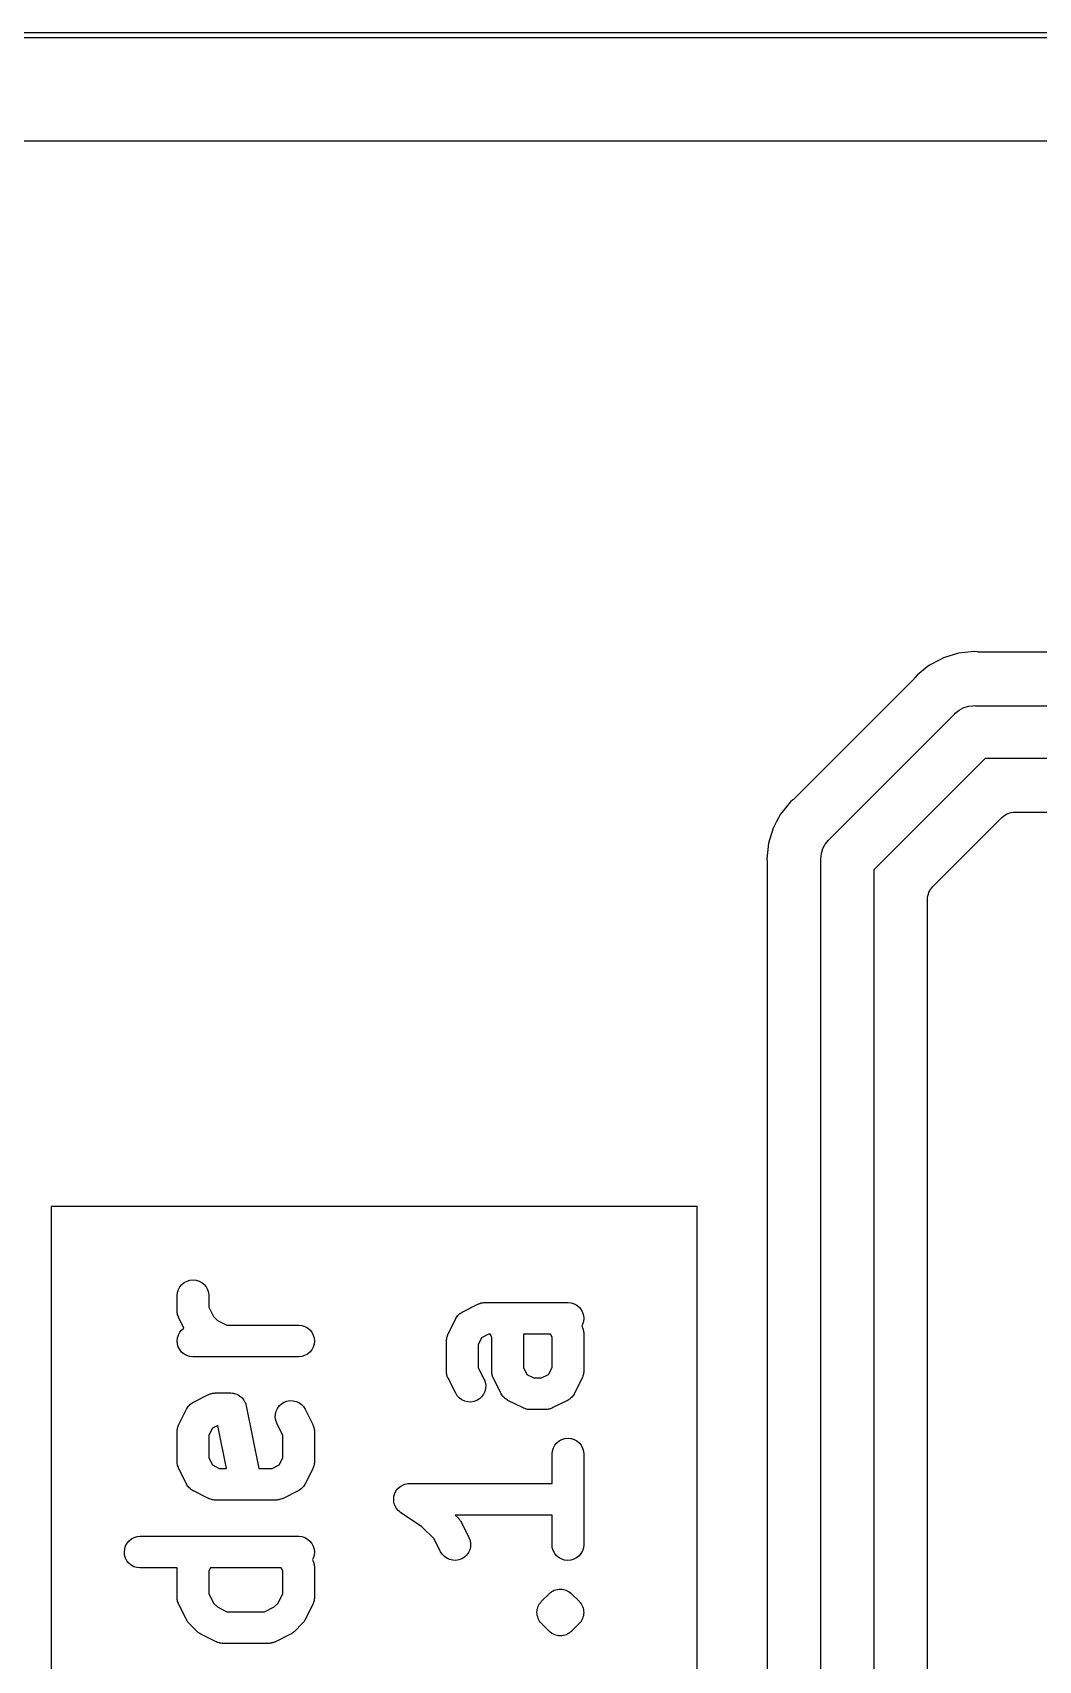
# Model space of a CAD drawing. Extents: x 93 to 144, y -123 to -68.
# Drawn here: x 101.18 to 110.71, y -83.39 to -67.97 of the extents above; entities that cross this region are included whole.
import ezdxf

# ---------------------------------------------------------------- set-up
doc = ezdxf.new("R2010")
doc.units = 0
doc.layers.add('BLACK', color=7, linetype='CONTINUOUS')

msp = doc.modelspace()

# ---------------------------------------------------------------- linework, layer by layer
at = {"layer": 'BLACK', "linetype": 'CONTINUOUS'}
for p, q in [((94.9988, -67.975), (142.001, -67.975)), ((141.999, -68.025), (95.0001, -68.025)), ((94.175, -69), (142.825, -69)), ((110.071, -73.8412), (109.951, -73.853)), ((110.1, -73.8383), (110.071, -73.8412)), ((110.071, -73.8412), (110.071, -73.8412)), ((110.129, -73.8412), (110.1, -73.8383)), ((110.136, -73.8412), (110.129, -73.8412)), ((110.143, -73.842), (110.136, -73.8412)), ((110.146, -73.842), (110.143, -73.842)), ((118.027, -73.842), (110.146, -73.842)), ((109.657, -73.9831), (109.561, -74.0614)), ((109.677, -73.9667), (109.657, -73.9831)), ((109.657, -73.9831), (109.657, -73.9831)), ((109.774, -73.9148), (109.677, -73.9667)), ((109.809, -73.8963), (109.774, -73.9148)), ((109.774, -73.9148), (109.774, -73.9148)), ((109.951, -73.853), (109.809, -73.8963)), ((109.532, -74.0964), (108.396, -75.2316)), ((109.536, -74.0907), (109.532, -74.0964)), ((109.542, -74.0856), (109.536, -74.0907)), ((109.543, -74.0837), (109.542, -74.0856)), ((109.561, -74.0614), (109.543, -74.0837)), ((108.732, -75.6145), (109.915, -74.4319)), ((109.915, -74.4319), (109.922, -74.4224)), ((109.922, -74.4224), (109.96, -74.3911)), ((109.96, -74.3911), (110.004, -74.3679)), ((110.004, -74.3679), (110.051, -74.3536)), ((110.051, -74.3536), (110.088, -74.35)), ((110.088, -74.35), (110.1, -74.3488)), ((110.088, -74.35), (110.088, -74.35)), ((110.1, -74.3488), (110.112, -74.35)), ((110.112, -74.35), (118.7, -74.35)), ((110.204, -74.85), (109.15, -75.9036)), ((118.7, -74.85), (110.204, -74.85)), ((108.395, -75.2333), (108.389, -75.2379)), ((108.396, -75.2316), (108.395, -75.2333)), ((108.267, -75.3768), (108.23, -75.4454)), ((108.321, -75.311), (108.267, -75.3768)), ((108.361, -75.2614), (108.321, -75.311)), ((108.321, -75.311), (108.321, -75.311)), ((108.384, -75.2431), (108.361, -75.2614)), ((108.389, -75.2379), (108.384, -75.2431)), ((110.377, -75.3975), (110.39, -75.3872)), ((110.39, -75.3868), (110.391, -75.3862)), ((110.39, -75.3872), (110.39, -75.3868)), ((110.391, -75.3862), (110.406, -75.3788)), ((110.406, -75.3788), (110.42, -75.3712)), ((110.42, -75.3712), (110.421, -75.3709)), ((110.421, -75.3705), (110.437, -75.366)), ((110.421, -75.3709), (110.421, -75.3705)), ((110.437, -75.366), (110.452, -75.3613)), ((110.452, -75.3613), (110.453, -75.3612)), ((110.453, -75.3612), (110.454, -75.361)), ((110.454, -75.361), (110.47, -75.3596)), ((110.47, -75.3596), (110.486, -75.358)), ((110.486, -75.358), (118.027, -75.358)), ((108.196, -75.5085), (108.153, -75.6508)), ((108.23, -75.4454), (108.196, -75.5085)), ((108.23, -75.4454), (108.23, -75.4454)), ((109.709, -76.0627), (110.363, -75.4093)), ((110.363, -75.4088), (110.364, -75.4075)), ((110.363, -75.4089), (110.363, -75.4088)), ((110.363, -75.4088), (110.363, -75.4088)), ((110.363, -75.4093), (110.363, -75.4089)), ((110.364, -75.4075), (110.377, -75.3975)), ((108.153, -75.6514), (108.138, -75.8)), ((108.153, -75.6508), (108.153, -75.6508)), ((108.153, -75.6508), (108.153, -75.6514)), ((108.668, -75.7039), (108.691, -75.6604)), ((108.691, -75.6604), (108.692, -75.6595)), ((108.692, -75.6595), (108.722, -75.6224)), ((108.722, -75.6224), (108.732, -75.6145)), ((108.138, -75.8), (108.141, -75.8287)), ((108.141, -75.8287), (108.141, -75.8311)), ((108.141, -75.8311), (108.141, -75.8385)), ((108.141, -75.8385), (108.142, -75.8458)), ((108.142, -75.8458), (108.142, -103.554)), ((108.649, -75.8), (108.654, -75.751)), ((108.65, -75.8123), (108.649, -75.8)), ((108.65, -103.588), (108.65, -75.8123)), ((108.654, -75.751), (108.668, -75.7039)), ((109.15, -75.9036), (109.15, -103.496)), ((109.66, -76.168), (109.661, -76.1519)), ((109.661, -76.1519), (109.662, -76.151)), ((109.662, -76.1501), (109.667, -76.1347)), ((109.662, -76.151), (109.662, -76.1501)), ((109.667, -76.1347), (109.671, -76.1192)), ((109.671, -76.1192), (109.672, -76.1184)), ((109.672, -76.1175), (109.68, -76.1033)), ((109.672, -76.1184), (109.672, -76.1175)), ((109.68, -76.1033), (109.688, -76.0891)), ((109.688, -76.0884), (109.689, -76.0876)), ((109.688, -76.0891), (109.688, -76.0884)), ((109.689, -76.0876), (109.699, -76.0752)), ((109.699, -76.0752), (109.709, -76.0627)), ((109.658, -76.184), (109.66, -76.168)), ((109.658, -76.1858), (109.658, -76.184)), ((109.658, -76.1859), (109.658, -76.1858)), ((109.658, -76.1858), (109.658, -76.1858)), ((109.658, -76.1865), (109.658, -76.1859)), ((109.658, -103.214), (109.658, -76.1865)), ((101.362, -79.092), (101.362, -93.2651)), ((107.478, -79.092), (101.362, -79.092)), ((107.478, -93.2651), (107.478, -79.092)), ((102.566, -79.8788), (102.58, -79.8531)), ((102.58, -79.8531), (102.599, -79.8307)), ((102.599, -79.8307), (102.621, -79.8123)), ((102.621, -79.8123), (102.647, -79.7988)), ((102.647, -79.7988), (102.675, -79.7905)), ((102.675, -79.7905), (102.705, -79.7879)), ((102.705, -79.7879), (102.734, -79.7909)), ((102.734, -79.7909), (102.762, -79.7996)), ((102.762, -79.7996), (102.787, -79.8135)), ((102.787, -79.8135), (102.81, -79.8322)), ((102.81, -79.8322), (102.829, -79.8548)), ((102.829, -79.8548), (102.842, -79.8807)), ((102.554, -79.9358), (102.557, -79.9067)), ((102.554, -79.9379), (102.554, -79.9358)), ((102.554, -80.0807), (102.554, -79.9379)), ((102.557, -79.9067), (102.566, -79.8788)), ((102.842, -79.8807), (102.851, -79.9087)), ((102.851, -79.9087), (102.854, -79.9379)), ((102.854, -79.9379), (102.854, -80.0453)), ((105.403, -80.0171), (105.407, -80.0155)), ((105.407, -80.0155), (105.411, -80.0135)), ((105.411, -80.0135), (105.421, -80.0105)), ((105.421, -80.0105), (105.43, -80.007)), ((105.43, -80.007), (105.434, -80.0063)), ((105.434, -80.0063), (105.439, -80.005)), ((105.439, -80.005), (105.449, -80.004)), ((105.449, -80.004), (105.459, -80.0024)), ((105.459, -80.0024), (105.463, -80.0026)), ((105.463, -80.0026), (105.468, -80.0021)), ((105.468, -80.0021), (106.254, -80.0021)), ((106.254, -80.0021), (106.256, -80.0022)), ((106.256, -80.0022), (106.285, -80.0054)), ((106.285, -80.0054), (106.313, -80.0143)), ((106.313, -80.0143), (106.338, -80.0284)), ((102.554, -80.0851), (102.554, -80.0807)), ((102.554, -80.0895), (102.554, -80.0851)), ((102.555, -80.0996), (102.554, -80.0895)), ((102.556, -80.1098), (102.555, -80.0996)), ((102.558, -80.1141), (102.556, -80.1098)), ((102.558, -80.1184), (102.558, -80.1141)), ((102.562, -80.1281), (102.558, -80.1184)), ((102.565, -80.1379), (102.562, -80.1281)), ((102.567, -80.1418), (102.565, -80.1379)), ((102.568, -80.1459), (102.567, -80.1418)), ((102.569, -80.1478), (102.568, -80.1459)), ((102.618, -80.244), (102.569, -80.1478)), ((102.854, -80.0453), (102.898, -80.1347)), ((102.898, -80.1347), (102.935, -80.1717)), ((105.119, -80.2993), (105.191, -80.1565)), ((105.191, -80.1565), (105.192, -80.1546)), ((105.192, -80.1546), (105.194, -80.1519)), ((105.194, -80.1519), (105.195, -80.1489)), ((105.195, -80.1489), (105.202, -80.1396)), ((105.202, -80.1396), (105.208, -80.1301)), ((105.208, -80.1301), (105.21, -80.1277)), ((105.21, -80.1277), (105.212, -80.1251)), ((105.212, -80.1251), (105.22, -80.1173)), ((105.22, -80.1173), (105.228, -80.1091)), ((105.228, -80.1091), (105.231, -80.1072)), ((105.231, -80.1072), (105.233, -80.105)), ((105.233, -80.105), (105.243, -80.0989)), ((105.243, -80.0989), (105.252, -80.0924)), ((105.252, -80.0924), (105.255, -80.0911)), ((105.255, -80.0911), (105.258, -80.0894)), ((105.258, -80.0894), (105.401, -80.018)), ((105.401, -80.018), (105.403, -80.0171)), ((106.338, -80.0284), (106.361, -80.0472)), ((106.361, -80.0472), (106.379, -80.07)), ((106.379, -80.07), (106.393, -80.096)), ((106.393, -80.096), (106.401, -80.124)), ((106.401, -80.124), (106.404, -80.1532)), ((106.404, -80.1532), (106.401, -80.1823)), ((102.557, -80.3363), (102.565, -80.3083)), ((102.565, -80.3083), (102.579, -80.2825)), ((102.579, -80.2825), (102.598, -80.26)), ((102.598, -80.26), (102.618, -80.244)), ((102.935, -80.1717), (103.025, -80.2164)), ((103.025, -80.2164), (103.704, -80.2164)), ((103.704, -80.2164), (103.706, -80.2164)), ((103.706, -80.2164), (103.735, -80.2197)), ((103.735, -80.2197), (103.763, -80.2286)), ((103.763, -80.2286), (103.788, -80.2427)), ((103.788, -80.2427), (103.811, -80.2615)), ((103.811, -80.2615), (103.829, -80.2843)), ((103.829, -80.2843), (103.843, -80.3102)), ((103.843, -80.3102), (103.851, -80.3383)), ((105.109, -80.3267), (105.113, -80.3171)), ((105.113, -80.3171), (105.116, -80.3073)), ((105.116, -80.3073), (105.118, -80.3035)), ((105.118, -80.3035), (105.119, -80.2993)), ((105.503, -80.3021), (105.437, -80.3354)), ((105.518, -80.3021), (105.503, -80.3021)), ((105.532, -80.3304), (105.518, -80.3021)), ((105.832, -80.3021), (105.832, -80.6167)), ((106.089, -80.3021), (105.832, -80.3021)), ((106.104, -80.3304), (106.089, -80.3021)), ((106.392, -80.2103), (106.385, -80.2227)), ((106.385, -80.2227), (106.388, -80.2279)), ((106.388, -80.2279), (106.389, -80.2298)), ((106.389, -80.2298), (106.39, -80.2339)), ((106.39, -80.2339), (106.392, -80.2378)), ((106.401, -80.1823), (106.392, -80.2103)), ((106.392, -80.2378), (106.395, -80.2477)), ((106.395, -80.2477), (106.399, -80.2573)), ((106.399, -80.2573), (106.399, -80.2616)), ((106.399, -80.2616), (106.401, -80.2659)), ((106.401, -80.2659), (106.402, -80.2761)), ((106.402, -80.2761), (106.403, -80.2862)), ((106.403, -80.2862), (106.403, -80.2906)), ((106.403, -80.2906), (106.404, -80.295)), ((106.404, -80.295), (106.404, -80.6521)), ((102.554, -80.3654), (102.557, -80.3363)), ((102.556, -80.3945), (102.554, -80.3654)), ((102.564, -80.4226), (102.556, -80.3945)), ((102.578, -80.4486), (102.564, -80.4226)), ((102.596, -80.4714), (102.578, -80.4486)), ((102.619, -80.4902), (102.596, -80.4714)), ((103.809, -80.4729), (103.787, -80.4914)), ((103.828, -80.4503), (103.809, -80.4729)), ((103.842, -80.4246), (103.828, -80.4503)), ((103.851, -80.3966), (103.842, -80.4246)), ((103.851, -80.3383), (103.854, -80.3675)), ((103.854, -80.3675), (103.851, -80.3966)), ((105.104, -80.3555), (105.106, -80.3454)), ((105.104, -80.36), (105.104, -80.3555)), ((105.104, -80.3643), (105.104, -80.36)), ((105.104, -80.3664), (105.104, -80.3643)), ((105.104, -80.6521), (105.104, -80.3664)), ((105.106, -80.3454), (105.107, -80.3352)), ((105.107, -80.3352), (105.108, -80.331)), ((105.108, -80.331), (105.109, -80.3267)), ((105.437, -80.3354), (105.404, -80.4018)), ((105.404, -80.4018), (105.404, -80.6167)), ((105.532, -80.6521), (105.532, -80.3304)), ((106.104, -80.6167), (106.104, -80.3304)), ((102.644, -80.5043), (102.619, -80.4902)), ((102.672, -80.5131), (102.644, -80.5043)), ((102.701, -80.5164), (102.672, -80.5131)), ((102.704, -80.5164), (102.701, -80.5164)), ((103.704, -80.5164), (102.704, -80.5164)), ((103.733, -80.5136), (103.704, -80.5164)), ((103.761, -80.5051), (103.733, -80.5136)), ((103.787, -80.4914), (103.761, -80.5051)), ((105.404, -80.6167), (105.459, -80.7279)), ((105.832, -80.6167), (105.865, -80.6832)), ((106.07, -80.6832), (106.104, -80.6167)), ((105.104, -80.6565), (105.104, -80.6521)), ((105.104, -80.6609), (105.104, -80.6565)), ((105.105, -80.6711), (105.104, -80.6609)), ((105.106, -80.6813), (105.105, -80.6711)), ((105.108, -80.6855), (105.106, -80.6813)), ((105.108, -80.6899), (105.108, -80.6855)), ((105.112, -80.6995), (105.108, -80.6899)), ((105.115, -80.7093), (105.112, -80.6995)), ((105.117, -80.7132), (105.115, -80.7093)), ((105.118, -80.7173), (105.117, -80.7132)), ((105.119, -80.7192), (105.118, -80.7173)), ((105.191, -80.8621), (105.119, -80.7192)), ((105.459, -80.7279), (105.46, -80.7298)), ((105.46, -80.7298), (105.47, -80.7573)), ((105.47, -80.7573), (105.475, -80.7862)), ((105.475, -80.7862), (105.474, -80.8154)), ((105.533, -80.6565), (105.532, -80.6521)), ((105.532, -80.6609), (105.533, -80.6565)), ((105.534, -80.6711), (105.532, -80.6609)), ((105.535, -80.6813), (105.534, -80.6711)), ((105.536, -80.6855), (105.535, -80.6813)), ((105.537, -80.6899), (105.536, -80.6855)), ((105.54, -80.6995), (105.537, -80.6899)), ((105.543, -80.7093), (105.54, -80.6995)), ((105.546, -80.7132), (105.543, -80.7093)), ((105.547, -80.7173), (105.546, -80.7132)), ((105.548, -80.7192), (105.547, -80.7173)), ((105.619, -80.8621), (105.548, -80.7192)), ((105.865, -80.6832), (105.932, -80.7164)), ((105.932, -80.7164), (106.004, -80.7164)), ((106.004, -80.7164), (106.07, -80.6832)), ((106.388, -80.7192), (106.316, -80.8621)), ((106.389, -80.7151), (106.388, -80.7192)), ((106.391, -80.7112), (106.389, -80.7151)), ((106.395, -80.7015), (106.391, -80.7112)), ((106.398, -80.6919), (106.395, -80.7015)), ((106.399, -80.6875), (106.398, -80.6919)), ((106.4, -80.6833), (106.399, -80.6875)), ((106.401, -80.6731), (106.4, -80.6833)), ((106.403, -80.663), (106.401, -80.6731)), ((106.404, -80.6542), (106.403, -80.6586)), ((106.403, -80.6586), (106.403, -80.663)), ((106.404, -80.6521), (106.404, -80.6542)), ((102.708, -80.9466), (102.851, -80.8751)), ((102.851, -80.8751), (102.853, -80.8742)), ((102.853, -80.8742), (102.857, -80.8727)), ((102.857, -80.8727), (102.861, -80.8706)), ((102.861, -80.8706), (102.871, -80.8676)), ((102.871, -80.8676), (102.88, -80.8641)), ((102.88, -80.8641), (102.884, -80.8634)), ((102.884, -80.8634), (102.889, -80.8621)), ((102.889, -80.8621), (102.899, -80.8611)), ((102.899, -80.8611), (102.909, -80.8595)), ((102.909, -80.8595), (102.913, -80.8597)), ((102.913, -80.8597), (102.918, -80.8593)), ((102.918, -80.8593), (103.061, -80.8593)), ((103.061, -80.8593), (103.061, -80.8593)), ((103.061, -80.8593), (103.062, -80.8593)), ((103.061, -80.8593), (103.061, -80.8593)), ((103.062, -80.8593), (103.063, -80.8593)), ((103.063, -80.8593), (103.077, -80.8609)), ((103.077, -80.8609), (103.091, -80.8623)), ((103.091, -80.8623), (103.091, -80.8625)), ((103.091, -80.8625), (103.092, -80.8626)), ((103.092, -80.8626), (103.105, -80.8668)), ((103.105, -80.8668), (103.119, -80.8709)), ((103.119, -80.8709), (103.119, -80.8712)), ((103.119, -80.8712), (103.12, -80.8714)), ((103.12, -80.8714), (103.132, -80.8781)), ((103.132, -80.8781), (103.144, -80.8848)), ((103.144, -80.8848), (103.145, -80.8852)), ((103.145, -80.8852), (103.145, -80.8855)), ((103.145, -80.8855), (103.156, -80.8945)), ((103.156, -80.8945), (103.167, -80.9034)), ((103.167, -80.9034), (103.167, -80.9039)), ((103.167, -80.9039), (103.168, -80.9043)), ((103.168, -80.9043), (103.177, -80.9152)), ((103.177, -80.9152), (103.185, -80.926)), ((103.185, -80.926), (103.186, -80.9266)), ((103.186, -80.9266), (103.186, -80.9272)), ((103.186, -80.9272), (103.193, -80.9395)), ((103.193, -80.9395), (103.199, -80.9519)), ((103.566, -80.9461), (103.593, -80.9358)), ((103.593, -80.9358), (103.622, -80.931)), ((103.622, -80.931), (103.652, -80.932)), ((103.652, -80.932), (103.68, -80.9386)), ((103.68, -80.9386), (103.707, -80.9506)), ((105.206, -80.8869), (105.191, -80.8621)), ((105.227, -80.9081), (105.206, -80.8869)), ((105.25, -80.9251), (105.227, -80.9081)), ((105.277, -80.9371), (105.25, -80.9251)), ((105.306, -80.9437), (105.277, -80.9371)), ((105.364, -80.9399), (105.335, -80.9447)), ((105.391, -80.9296), (105.364, -80.9399)), ((105.416, -80.9142), (105.391, -80.9296)), ((105.437, -80.8943), (105.416, -80.9142)), ((105.455, -80.8705), (105.437, -80.8943)), ((105.467, -80.8439), (105.455, -80.8705)), ((105.474, -80.8154), (105.467, -80.8439)), ((105.621, -80.8648), (105.619, -80.8621)), ((105.622, -80.8678), (105.621, -80.8648)), ((105.629, -80.8772), (105.622, -80.8678)), ((105.635, -80.8869), (105.629, -80.8772)), ((105.637, -80.8892), (105.635, -80.8869)), ((105.639, -80.8919), (105.637, -80.8892)), ((105.647, -80.8998), (105.639, -80.8919)), ((105.655, -80.9081), (105.647, -80.8998)), ((105.658, -80.91), (105.655, -80.9081)), ((105.66, -80.9123), (105.658, -80.91)), ((105.67, -80.9185), (105.66, -80.9123)), ((105.679, -80.9251), (105.67, -80.9185)), ((105.682, -80.9265), (105.679, -80.9251)), ((105.685, -80.9282), (105.682, -80.9265)), ((105.686, -80.9292), (105.685, -80.9282)), ((105.829, -81.0006), (105.686, -80.9292)), ((106.249, -80.9292), (106.106, -81.0006)), ((106.252, -80.9274), (106.249, -80.9292)), ((106.255, -80.9261), (106.252, -80.9274)), ((106.264, -80.9197), (106.255, -80.9261)), ((106.274, -80.9136), (106.264, -80.9197)), ((106.276, -80.9114), (106.274, -80.9136)), ((106.279, -80.9095), (106.276, -80.9114)), ((106.287, -80.9013), (106.279, -80.9095)), ((106.295, -80.8935), (106.287, -80.9013)), ((106.297, -80.8908), (106.295, -80.8935)), ((106.299, -80.8885), (106.297, -80.8908)), ((106.306, -80.8789), (106.299, -80.8885)), ((106.312, -80.8696), (106.306, -80.8789)), ((106.314, -80.8667), (106.312, -80.8696)), ((106.315, -80.8639), (106.314, -80.8667)), ((106.316, -80.8621), (106.315, -80.8639)), ((102.569, -81.1565), (102.641, -81.0136)), ((102.641, -81.0136), (102.642, -81.0118)), ((102.642, -81.0118), (102.644, -81.0091)), ((102.644, -81.0091), (102.645, -81.0061)), ((102.645, -81.0061), (102.652, -80.9968)), ((102.652, -80.9968), (102.658, -80.9872)), ((102.658, -80.9872), (102.66, -80.9849)), ((102.66, -80.9849), (102.662, -80.9822)), ((102.662, -80.9822), (102.67, -80.9744)), ((102.67, -80.9744), (102.678, -80.9662)), ((102.678, -80.9662), (102.681, -80.9644)), ((102.681, -80.9644), (102.683, -80.9621)), ((102.683, -80.9621), (102.693, -80.9561)), ((102.693, -80.9561), (102.702, -80.9496)), ((102.702, -80.9496), (102.705, -80.9483)), ((102.705, -80.9483), (102.708, -80.9466)), ((103.199, -80.9519), (103.199, -80.9525)), ((103.199, -80.9525), (103.2, -80.9531)), ((103.2, -80.9531), (103.204, -80.9665)), ((103.204, -80.9665), (103.208, -80.9799)), ((103.208, -80.9799), (103.327, -81.5736)), ((103.482, -81.0895), (103.484, -81.0603)), ((103.487, -81.1184), (103.482, -81.0895)), ((103.484, -81.0603), (103.49, -81.0318)), ((103.49, -81.0318), (103.503, -81.0052)), ((103.503, -81.0052), (103.52, -80.9814)), ((103.52, -80.9814), (103.541, -80.9615)), ((103.541, -80.9615), (103.566, -80.9461)), ((103.707, -80.9506), (103.731, -80.9676)), ((103.731, -80.9676), (103.751, -80.9888)), ((103.751, -80.9888), (103.766, -81.0136)), ((103.766, -81.0136), (103.838, -81.1565)), ((105.335, -80.9447), (105.306, -80.9437)), ((105.833, -81.0022), (105.829, -81.0006)), ((105.837, -81.0043), (105.833, -81.0022)), ((105.847, -81.0074), (105.837, -81.0043)), ((105.857, -81.0111), (105.847, -81.0074)), ((105.861, -81.0118), (105.857, -81.0111)), ((105.865, -81.0131), (105.861, -81.0118)), ((105.875, -81.0143), (105.865, -81.0131)), ((105.886, -81.016), (105.875, -81.0143)), ((105.89, -81.0159), (105.886, -81.016)), ((105.894, -81.0164), (105.89, -81.0159)), ((105.896, -81.0164), (105.894, -81.0164)), ((106.039, -81.0164), (105.896, -81.0164)), ((106.044, -81.016), (106.039, -81.0164)), ((106.048, -81.0162), (106.044, -81.016)), ((106.058, -81.0146), (106.048, -81.0162)), ((106.068, -81.0136), (106.058, -81.0146)), ((106.073, -81.0123), (106.068, -81.0136)), ((106.077, -81.0116), (106.073, -81.0123)), ((106.087, -81.0081), (106.077, -81.0116)), ((106.096, -81.0051), (106.087, -81.0081)), ((106.1, -81.003), (106.096, -81.0051)), ((106.104, -81.0015), (106.1, -81.003)), ((106.106, -81.0006), (106.104, -81.0015)), ((102.554, -81.2127), (102.556, -81.2026)), ((102.554, -81.2171), (102.554, -81.2127)), ((102.554, -81.2215), (102.554, -81.2171)), ((102.554, -81.2236), (102.554, -81.2215)), ((102.554, -81.5093), (102.554, -81.2236)), ((102.556, -81.2026), (102.557, -81.1924)), ((102.557, -81.1924), (102.558, -81.1882)), ((102.558, -81.1882), (102.559, -81.1838)), ((102.559, -81.1838), (102.563, -81.1743)), ((102.563, -81.1743), (102.566, -81.1645)), ((102.566, -81.1645), (102.568, -81.1606)), ((102.568, -81.1606), (102.569, -81.1565)), ((102.887, -81.1925), (102.854, -81.259)), ((102.939, -81.1663), (102.887, -81.1925)), ((103.021, -81.5736), (102.939, -81.1663)), ((103.497, -81.1459), (103.487, -81.1184)), ((103.498, -81.1478), (103.497, -81.1459)), ((103.554, -81.259), (103.498, -81.1478)), ((103.838, -81.1565), (103.839, -81.1584)), ((103.839, -81.1584), (103.84, -81.1625)), ((103.84, -81.1625), (103.842, -81.1664)), ((103.842, -81.1664), (103.845, -81.1762)), ((103.845, -81.1762), (103.849, -81.1858)), ((103.849, -81.1858), (103.849, -81.1902)), ((103.849, -81.1902), (103.851, -81.1944)), ((103.851, -81.1944), (103.852, -81.2046)), ((103.852, -81.2046), (103.853, -81.2148)), ((103.853, -81.2148), (103.853, -81.2192)), ((103.853, -81.2192), (103.854, -81.2236)), ((103.854, -81.2236), (103.854, -81.5093)), ((102.854, -81.259), (102.854, -81.4739)), ((103.554, -81.4739), (103.554, -81.259)), ((106.107, -81.4067), (106.116, -81.3788)), ((106.116, -81.3788), (106.13, -81.3531)), ((106.13, -81.3531), (106.149, -81.3307)), ((106.149, -81.3307), (106.171, -81.3123)), ((106.171, -81.3123), (106.197, -81.2988)), ((106.197, -81.2988), (106.225, -81.2905)), ((106.225, -81.2905), (106.255, -81.2879)), ((106.255, -81.2879), (106.284, -81.2909)), ((106.284, -81.2909), (106.312, -81.2996)), ((106.312, -81.2996), (106.337, -81.3135)), ((106.337, -81.3135), (106.36, -81.3322)), ((106.36, -81.3322), (106.379, -81.3548)), ((106.379, -81.3548), (106.392, -81.3807)), ((106.392, -81.3807), (106.401, -81.4087)), ((102.554, -81.5137), (102.554, -81.5093)), ((102.554, -81.5181), (102.554, -81.5137)), ((102.555, -81.5282), (102.554, -81.5181)), ((102.556, -81.5384), (102.555, -81.5282)), ((102.558, -81.5426), (102.556, -81.5384)), ((102.558, -81.547), (102.558, -81.5426)), ((102.562, -81.5566), (102.558, -81.547)), ((102.565, -81.5664), (102.562, -81.5566)), ((102.854, -81.4739), (102.887, -81.5403)), ((102.887, -81.5403), (102.953, -81.5736)), ((103.454, -81.5736), (103.52, -81.5403)), ((103.52, -81.5403), (103.554, -81.4739)), ((103.848, -81.549), (103.845, -81.5586)), ((103.849, -81.5447), (103.848, -81.549)), ((103.85, -81.5405), (103.849, -81.5447)), ((103.851, -81.5303), (103.85, -81.5405)), ((103.853, -81.5202), (103.851, -81.5303)), ((103.854, -81.5114), (103.853, -81.5158)), ((103.853, -81.5158), (103.853, -81.5202)), ((103.854, -81.5093), (103.854, -81.5114)), ((106.104, -81.4358), (106.107, -81.4067)), ((106.104, -81.4379), (106.104, -81.4358)), ((106.104, -81.7164), (106.104, -81.4379)), ((106.401, -81.4087), (106.404, -81.4379)), ((106.404, -81.4379), (106.404, -82.295)), ((102.567, -81.5703), (102.565, -81.5664)), ((102.568, -81.5745), (102.567, -81.5703)), ((102.569, -81.5764), (102.568, -81.5745)), ((102.641, -81.7192), (102.569, -81.5764)), ((102.953, -81.5736), (103.021, -81.5736)), ((103.327, -81.5736), (103.454, -81.5736)), ((103.838, -81.5764), (103.766, -81.7192)), ((103.839, -81.5722), (103.838, -81.5764)), ((103.841, -81.5684), (103.839, -81.5722)), ((103.845, -81.5586), (103.841, -81.5684)), ((102.643, -81.722), (102.641, -81.7192)), ((102.644, -81.7249), (102.643, -81.722)), ((102.65, -81.7343), (102.644, -81.7249)), ((102.656, -81.744), (102.65, -81.7343)), ((102.659, -81.7464), (102.656, -81.744)), ((102.66, -81.749), (102.659, -81.7464)), ((102.669, -81.757), (102.66, -81.749)), ((102.677, -81.7653), (102.669, -81.757)), ((102.679, -81.7672), (102.677, -81.7653)), ((102.681, -81.7694), (102.679, -81.7672)), ((102.691, -81.7756), (102.681, -81.7694)), ((102.7, -81.7823), (102.691, -81.7756)), ((102.703, -81.7836), (102.7, -81.7823)), ((102.706, -81.7854), (102.703, -81.7836)), ((102.708, -81.7863), (102.706, -81.7854)), ((102.851, -81.8577), (102.708, -81.7863)), ((102.855, -81.8593), (102.851, -81.8577)), ((102.859, -81.8614), (102.855, -81.8593)), ((102.869, -81.8645), (102.859, -81.8614)), ((102.878, -81.8682), (102.869, -81.8645)), ((103.537, -81.8652), (103.527, -81.8687)), ((103.546, -81.8623), (103.537, -81.8652)), ((103.55, -81.8602), (103.546, -81.8623)), ((103.554, -81.8587), (103.55, -81.8602)), ((103.556, -81.8577), (103.554, -81.8587)), ((103.699, -81.7863), (103.556, -81.8577)), ((103.702, -81.7846), (103.699, -81.7863)), ((103.705, -81.7833), (103.702, -81.7846)), ((103.714, -81.7768), (103.705, -81.7833)), ((103.724, -81.7707), (103.714, -81.7768)), ((103.726, -81.7685), (103.724, -81.7707)), ((103.729, -81.7667), (103.726, -81.7685)), ((103.737, -81.7585), (103.729, -81.7667)), ((103.745, -81.7506), (103.737, -81.7585)), ((103.747, -81.748), (103.745, -81.7506)), ((103.749, -81.7457), (103.747, -81.748)), ((103.756, -81.7361), (103.749, -81.7457)), ((103.762, -81.7268), (103.756, -81.7361)), ((103.764, -81.7238), (103.762, -81.7268)), ((103.765, -81.7211), (103.764, -81.7238)), ((103.766, -81.7192), (103.765, -81.7211)), ((104.604, -81.8651), (104.605, -81.85)), ((104.604, -81.8653), (104.604, -81.8651)), ((104.604, -81.8654), (104.604, -81.8653)), ((104.605, -81.8796), (104.604, -81.8654)), ((104.605, -81.85), (104.607, -81.8363)), ((104.607, -81.836), (104.611, -81.8218)), ((104.607, -81.8362), (104.607, -81.836)), ((104.607, -81.8363), (104.607, -81.8362)), ((104.611, -81.8218), (104.615, -81.8083)), ((104.615, -81.8081), (104.623, -81.7949)), ((104.615, -81.8082), (104.615, -81.8081)), ((104.615, -81.8083), (104.615, -81.8082)), ((104.623, -81.7949), (104.629, -81.7825)), ((104.629, -81.7824), (104.638, -81.7713)), ((104.629, -81.7825), (104.629, -81.7824)), ((104.629, -81.7825), (104.629, -81.7825)), ((104.638, -81.7713), (104.648, -81.76)), ((104.648, -81.7598), (104.659, -81.7507)), ((104.648, -81.7599), (104.648, -81.7598)), ((104.648, -81.76), (104.648, -81.7599)), ((104.659, -81.7507), (104.671, -81.7415)), ((104.671, -81.7414), (104.684, -81.7346)), ((104.671, -81.7415), (104.671, -81.7414)), ((104.671, -81.7414), (104.671, -81.7414)), ((104.684, -81.7346), (104.696, -81.7277)), ((104.696, -81.7277), (104.697, -81.7277)), ((104.697, -81.7277), (104.711, -81.7234)), ((104.697, -81.7277), (104.697, -81.7277)), ((104.711, -81.7234), (104.724, -81.7193)), ((104.724, -81.7193), (104.725, -81.7193)), ((104.725, -81.7192), (104.739, -81.7178)), ((104.725, -81.7193), (104.725, -81.7192)), ((104.739, -81.7178), (104.754, -81.7164)), ((104.754, -81.7164), (106.104, -81.7164)), ((102.882, -81.869), (102.878, -81.8682)), ((102.887, -81.8703), (102.882, -81.869)), ((102.897, -81.8714), (102.887, -81.8703)), ((102.907, -81.8732), (102.897, -81.8714)), ((102.911, -81.8731), (102.907, -81.8732)), ((102.916, -81.8736), (102.911, -81.8731)), ((102.918, -81.8736), (102.916, -81.8736)), ((103.489, -81.8736), (102.918, -81.8736)), ((103.494, -81.8731), (103.489, -81.8736)), ((103.498, -81.8733), (103.494, -81.8731)), ((103.508, -81.8717), (103.498, -81.8733)), ((103.518, -81.8707), (103.508, -81.8717)), ((103.523, -81.8694), (103.518, -81.8707)), ((103.527, -81.8687), (103.523, -81.8694)), ((104.606, -81.8943), (104.605, -81.8796)), ((104.606, -81.8944), (104.606, -81.8943)), ((104.606, -81.8945), (104.606, -81.8944)), ((104.61, -81.9085), (104.606, -81.8945)), ((104.614, -81.9224), (104.61, -81.9085)), ((104.614, -81.9225), (104.614, -81.9224)), ((104.614, -81.9226), (104.614, -81.9225)), ((104.621, -81.9358), (104.614, -81.9226)), ((104.628, -81.9484), (104.621, -81.9358)), ((104.628, -81.9485), (104.628, -81.9484)), ((104.628, -81.9486), (104.628, -81.9485)), ((104.637, -81.96), (104.628, -81.9486)), ((104.646, -81.9712), (104.637, -81.96)), ((104.646, -81.9713), (104.646, -81.9712)), ((104.646, -81.9714), (104.646, -81.9713)), ((104.658, -81.9808), (104.646, -81.9714)), ((104.669, -81.9901), (104.658, -81.9808)), ((104.669, -81.9902), (104.669, -81.9901)), ((104.67, -81.9912), (104.669, -81.9902)), ((104.669, -81.9902), (104.669, -81.9902)), ((104.669, -81.9902), (104.669, -81.9902)), ((104.872, -82.1259), (104.67, -81.9912)), ((106.104, -82.0164), (105.187, -82.0164)), ((105.187, -82.0164), (105.217, -82.0461)), ((106.104, -82.295), (106.104, -82.0164)), ((104.987, -82.241), (104.872, -82.1259)), ((105.217, -82.0461), (105.218, -82.0476)), ((105.218, -82.0476), (105.224, -82.0541)), ((105.224, -82.0541), (105.229, -82.0603)), ((105.229, -82.0603), (105.233, -82.0656)), ((105.233, -82.0656), (105.237, -82.0704)), ((105.237, -82.0704), (105.24, -82.0779)), ((105.24, -82.0779), (105.245, -82.0851)), ((105.245, -82.0851), (105.316, -82.2279)), ((102.057, -82.3363), (102.065, -82.3083)), ((102.065, -82.3083), (102.079, -82.2825)), ((102.079, -82.2825), (102.098, -82.26)), ((102.098, -82.26), (102.121, -82.2415)), ((102.121, -82.2415), (102.146, -82.2277)), ((102.146, -82.2277), (102.174, -82.2193)), ((102.174, -82.2193), (102.204, -82.2164)), ((102.204, -82.2164), (103.704, -82.2164)), ((103.704, -82.2164), (103.706, -82.2164)), ((103.706, -82.2164), (103.735, -82.2197)), ((103.735, -82.2197), (103.763, -82.2286)), ((103.763, -82.2286), (103.788, -82.2427)), ((103.788, -82.2427), (103.811, -82.2615)), ((103.811, -82.2615), (103.829, -82.2843)), ((103.829, -82.2843), (103.843, -82.3102)), ((103.843, -82.3102), (103.851, -82.3383)), ((105.048, -82.3621), (104.987, -82.241)), ((105.316, -82.2279), (105.317, -82.2298)), ((105.317, -82.2298), (105.327, -82.2573)), ((105.331, -82.3154), (105.324, -82.3439)), ((105.327, -82.2573), (105.332, -82.2862)), ((105.332, -82.2862), (105.331, -82.3154)), ((106.106, -82.3241), (106.104, -82.295)), ((106.115, -82.3522), (106.106, -82.3241)), ((106.4, -82.3262), (106.391, -82.3541)), ((106.404, -82.2971), (106.4, -82.3262)), ((106.404, -82.295), (106.404, -82.2971)), ((102.054, -82.3654), (102.057, -82.3363)), ((102.056, -82.3945), (102.054, -82.3654)), ((102.064, -82.4226), (102.056, -82.3945)), ((102.078, -82.4486), (102.064, -82.4226)), ((102.096, -82.4714), (102.078, -82.4486)), ((102.119, -82.4902), (102.096, -82.4714)), ((103.842, -82.4246), (103.835, -82.437)), ((103.835, -82.437), (103.838, -82.4422)), ((103.838, -82.4422), (103.839, -82.4441)), ((103.839, -82.4441), (103.84, -82.4482)), ((103.84, -82.4482), (103.842, -82.4521)), ((103.851, -82.3966), (103.842, -82.4246)), ((103.842, -82.4521), (103.845, -82.4619)), ((103.845, -82.4619), (103.849, -82.4716)), ((103.849, -82.4716), (103.849, -82.4759)), ((103.849, -82.4759), (103.851, -82.4801)), ((103.851, -82.3383), (103.854, -82.3675)), ((103.854, -82.3675), (103.851, -82.3966)), ((103.851, -82.4801), (103.852, -82.4904)), ((105.064, -82.3869), (105.048, -82.3621)), ((105.084, -82.4081), (105.064, -82.3869)), ((105.108, -82.4251), (105.084, -82.4081)), ((105.134, -82.4371), (105.108, -82.4251)), ((105.163, -82.4437), (105.134, -82.4371)), ((105.192, -82.4447), (105.163, -82.4437)), ((105.221, -82.4399), (105.192, -82.4447)), ((105.248, -82.4296), (105.221, -82.4399)), ((105.273, -82.4142), (105.248, -82.4296)), ((105.295, -82.3943), (105.273, -82.4142)), ((105.312, -82.3705), (105.295, -82.3943)), ((105.324, -82.3439), (105.312, -82.3705)), ((106.129, -82.378), (106.115, -82.3522)), ((106.147, -82.4007), (106.129, -82.378)), ((106.17, -82.4194), (106.147, -82.4007)), ((106.195, -82.4333), (106.17, -82.4194)), ((106.223, -82.4419), (106.195, -82.4333)), ((106.253, -82.445), (106.223, -82.4419)), ((106.282, -82.4423), (106.253, -82.445)), ((106.31, -82.4341), (106.282, -82.4423)), ((106.336, -82.4205), (106.31, -82.4341)), ((106.359, -82.4022), (106.336, -82.4205)), ((106.377, -82.3797), (106.359, -82.4022)), ((106.391, -82.3541), (106.377, -82.3797)), ((102.144, -82.5043), (102.119, -82.4902)), ((102.172, -82.5131), (102.144, -82.5043)), ((102.201, -82.5164), (102.172, -82.5131)), ((102.204, -82.5164), (102.201, -82.5164)), ((102.554, -82.5164), (102.204, -82.5164)), ((102.554, -82.795), (102.554, -82.5164)), ((102.868, -82.5164), (102.854, -82.5447)), ((102.854, -82.5447), (102.854, -82.7596)), ((103.539, -82.5164), (102.868, -82.5164)), ((103.554, -82.5447), (103.539, -82.5164)), ((103.554, -82.7596), (103.554, -82.5447)), ((103.852, -82.4904), (103.853, -82.5005)), ((103.853, -82.5005), (103.853, -82.5049)), ((103.853, -82.5049), (103.854, -82.5093)), ((103.854, -82.5093), (103.854, -82.795)), ((102.854, -82.7596), (102.898, -82.849)), ((103.509, -82.849), (103.554, -82.7596)), ((106.005, -82.8318), (106.076, -82.7604)), ((106.076, -82.7604), (106.077, -82.7597)), ((106.077, -82.7596), (106.078, -82.7589)), ((106.077, -82.7597), (106.077, -82.7596)), ((106.077, -82.7596), (106.077, -82.7596)), ((106.078, -82.7589), (106.089, -82.7501)), ((106.089, -82.7501), (106.1, -82.7412)), ((106.1, -82.7406), (106.113, -82.7341)), ((106.1, -82.741), (106.1, -82.7406)), ((106.1, -82.7412), (106.1, -82.741)), ((106.113, -82.7341), (106.125, -82.7275)), ((106.125, -82.7275), (106.126, -82.7274)), ((106.126, -82.7272), (106.14, -82.7232)), ((106.126, -82.7274), (106.126, -82.7272)), ((106.14, -82.7232), (106.154, -82.7192)), ((106.154, -82.7191), (106.155, -82.719)), ((106.154, -82.7192), (106.154, -82.7191)), ((106.155, -82.719), (106.169, -82.7178)), ((106.169, -82.7178), (106.183, -82.7164)), ((106.183, -82.7165), (106.184, -82.7164)), ((106.183, -82.7164), (106.183, -82.7165)), ((106.184, -82.7164), (106.198, -82.718)), ((106.198, -82.718), (106.212, -82.7194)), ((106.212, -82.7194), (106.212, -82.7195)), ((106.212, -82.7195), (106.213, -82.7196)), ((106.213, -82.7196), (106.226, -82.7238)), ((106.226, -82.7238), (106.24, -82.7279)), ((106.24, -82.7279), (106.24, -82.7282)), ((106.24, -82.7282), (106.241, -82.7284)), ((106.241, -82.7284), (106.253, -82.7351)), ((106.253, -82.7351), (106.266, -82.7418)), ((106.266, -82.7418), (106.266, -82.7421)), ((106.266, -82.7421), (106.266, -82.7424)), ((106.266, -82.7424), (106.277, -82.7514)), ((106.277, -82.7514), (106.288, -82.7604)), ((106.288, -82.7604), (106.36, -82.8318)), ((102.554, -82.7994), (102.554, -82.795)), ((102.554, -82.8038), (102.554, -82.7994)), ((102.555, -82.8139), (102.554, -82.8038)), ((102.556, -82.8241), (102.555, -82.8139)), ((102.558, -82.8284), (102.556, -82.8241)), ((102.558, -82.8327), (102.558, -82.8284)), ((102.562, -82.8423), (102.558, -82.8327)), ((102.565, -82.8522), (102.562, -82.8423)), ((102.567, -82.8561), (102.565, -82.8522)), ((102.568, -82.8602), (102.567, -82.8561)), ((102.569, -82.8621), (102.568, -82.8602)), ((102.641, -83.0049), (102.569, -82.8621)), ((102.898, -82.849), (102.935, -82.886)), ((102.935, -82.886), (103.025, -82.9307)), ((103.025, -82.9307), (103.382, -82.9307)), ((103.382, -82.9307), (103.472, -82.886)), ((103.472, -82.886), (103.509, -82.849)), ((103.838, -82.8621), (103.766, -83.0049)), ((103.839, -82.858), (103.838, -82.8621)), ((103.841, -82.8541), (103.839, -82.858)), ((103.845, -82.8443), (103.841, -82.8541)), ((103.848, -82.8347), (103.845, -82.8443)), ((103.849, -82.8304), (103.848, -82.8347)), ((103.85, -82.8262), (103.849, -82.8304)), ((103.851, -82.816), (103.85, -82.8262)), ((103.853, -82.8059), (103.851, -82.816)), ((103.854, -82.7971), (103.853, -82.8015)), ((103.853, -82.8015), (103.853, -82.8059)), ((103.854, -82.795), (103.854, -82.7971)), ((105.961, -82.9363), (105.962, -82.9222)), ((105.961, -82.9366), (105.961, -82.9363)), ((105.961, -82.9368), (105.961, -82.9366)), ((105.961, -82.9371), (105.961, -82.9368)), ((105.961, -82.9373), (105.961, -82.9371)), ((105.962, -82.9514), (105.961, -82.9373)), ((105.962, -82.9222), (105.964, -82.9082)), ((105.964, -82.9072), (105.968, -82.8937)), ((105.964, -82.9074), (105.964, -82.9072)), ((105.964, -82.9077), (105.964, -82.9074)), ((105.964, -82.908), (105.964, -82.9077)), ((105.964, -82.9082), (105.964, -82.908)), ((105.968, -82.8937), (105.972, -82.8802)), ((105.972, -82.8797), (105.973, -82.8795)), ((105.972, -82.88), (105.972, -82.8797)), ((105.972, -82.8802), (105.972, -82.88)), ((105.973, -82.8792), (105.979, -82.8668)), ((105.973, -82.8795), (105.973, -82.8792)), ((105.979, -82.8668), (105.986, -82.8544)), ((105.986, -82.854), (105.987, -82.8538)), ((105.986, -82.8542), (105.986, -82.854)), ((105.986, -82.8544), (105.986, -82.8542)), ((105.987, -82.8535), (105.996, -82.8427)), ((105.987, -82.8538), (105.987, -82.8535)), ((105.996, -82.8427), (106.005, -82.8318)), ((106.36, -82.8318), (106.36, -82.8325)), ((106.36, -82.8325), (106.36, -82.8325)), ((106.36, -82.8325), (106.36, -82.8326)), ((106.36, -82.8326), (106.361, -82.8329)), ((106.361, -82.8329), (106.361, -82.8329)), ((106.361, -82.8329), (106.361, -82.8329)), ((106.361, -82.8329), (106.361, -82.8333)), ((106.361, -82.8333), (106.37, -82.8443)), ((106.37, -82.8443), (106.379, -82.8553)), ((106.379, -82.8553), (106.379, -82.8555)), ((106.379, -82.8555), (106.379, -82.8557)), ((106.379, -82.8557), (106.379, -82.856)), ((106.379, -82.856), (106.379, -82.8562)), ((106.379, -82.8562), (106.386, -82.8687)), ((106.386, -82.8687), (106.392, -82.8812)), ((106.392, -82.8812), (106.393, -82.8814)), ((106.393, -82.8814), (106.393, -82.8817)), ((106.393, -82.8817), (106.393, -82.8819)), ((106.393, -82.8819), (106.393, -82.8822)), ((106.393, -82.8822), (106.397, -82.8958)), ((106.397, -82.8958), (106.401, -82.9092)), ((106.401, -82.9092), (106.401, -82.9095)), ((106.401, -82.9095), (106.401, -82.9098)), ((106.401, -82.9098), (106.401, -82.91)), ((106.401, -82.91), (106.401, -82.9103)), ((106.401, -82.9103), (106.402, -82.9244)), ((106.402, -82.9244), (106.404, -82.9384)), ((106.404, -82.9394), (106.402, -82.9535)), ((106.404, -82.9384), (106.404, -82.9386)), ((106.404, -82.9386), (106.404, -82.9389)), ((106.404, -82.9389), (106.404, -82.9392)), ((106.404, -82.9392), (106.404, -82.9394)), ((102.645, -83.0121), (102.641, -83.0049)), ((102.649, -83.0196), (102.645, -83.0121)), ((102.653, -83.0244), (102.649, -83.0196)), ((102.656, -83.0297), (102.653, -83.0244)), ((102.662, -83.0358), (102.656, -83.0297)), ((102.667, -83.0424), (102.662, -83.0358)), ((102.669, -83.0439), (102.667, -83.0424)), ((102.74, -83.1154), (102.669, -83.0439)), ((103.738, -83.0439), (103.667, -83.1154)), ((103.744, -83.0374), (103.738, -83.0439)), ((103.749, -83.0314), (103.744, -83.0374)), ((103.753, -83.0261), (103.749, -83.0314)), ((103.757, -83.0213), (103.753, -83.0261)), ((103.761, -83.0139), (103.757, -83.0213)), ((103.765, -83.0068), (103.761, -83.0139)), ((103.766, -83.0049), (103.765, -83.0068)), ((105.963, -82.9654), (105.962, -82.9514)), ((105.963, -82.9657), (105.963, -82.9654)), ((105.963, -82.966), (105.963, -82.9657)), ((105.963, -82.9662), (105.963, -82.966)), ((105.963, -82.9665), (105.963, -82.9662)), ((105.968, -82.9801), (105.963, -82.9665)), ((105.971, -82.9936), (105.968, -82.9801)), ((105.972, -82.9938), (105.971, -82.9936)), ((105.972, -82.994), (105.972, -82.9938)), ((105.972, -82.9943), (105.972, -82.994)), ((105.972, -82.9945), (105.972, -82.9943)), ((105.978, -83.0071), (105.972, -82.9945)), ((105.985, -83.0196), (105.978, -83.0071)), ((105.985, -83.0198), (105.985, -83.0196)), ((105.985, -83.02), (105.985, -83.0198)), ((105.985, -83.0202), (105.985, -83.02)), ((105.985, -83.0204), (105.985, -83.0202)), ((105.994, -83.0314), (105.985, -83.0204)), ((106.003, -83.0424), (105.994, -83.0314)), ((106.004, -83.0428), (106.003, -83.0424)), ((106.004, -83.0431), (106.004, -83.0428)), ((106.004, -83.0428), (106.004, -83.0428)), ((106.004, -83.0428), (106.004, -83.0428)), ((106.004, -83.0432), (106.004, -83.0431)), ((106.005, -83.0439), (106.004, -83.0432)), ((106.004, -83.0432), (106.004, -83.0432)), ((106.076, -83.1154), (106.005, -83.0439)), ((106.36, -83.0439), (106.288, -83.1154)), ((106.369, -83.033), (106.36, -83.0439)), ((106.378, -83.0222), (106.369, -83.033)), ((106.385, -83.0089), (106.378, -83.0213)), ((106.378, -83.0213), (106.378, -83.0215)), ((106.378, -83.0215), (106.378, -83.0217)), ((106.378, -83.0217), (106.378, -83.0219)), ((106.378, -83.0219), (106.378, -83.0222)), ((106.392, -82.9965), (106.385, -83.0089)), ((106.396, -82.9821), (106.392, -82.9955)), ((106.392, -82.9955), (106.392, -82.9957)), ((106.392, -82.9957), (106.392, -82.996)), ((106.392, -82.996), (106.392, -82.9962)), ((106.392, -82.9962), (106.392, -82.9965)), ((106.4, -82.9685), (106.396, -82.9821)), ((106.401, -82.968), (106.4, -82.9683)), ((106.4, -82.9683), (106.4, -82.9685)), ((106.402, -82.9535), (106.401, -82.9675)), ((106.401, -82.9675), (106.401, -82.9678)), ((106.401, -82.9678), (106.401, -82.968)), ((102.747, -83.1207), (102.74, -83.1154)), ((102.753, -83.1266), (102.747, -83.1207)), ((102.758, -83.13), (102.753, -83.1266)), ((102.763, -83.1339), (102.758, -83.13)), ((102.77, -83.1379), (102.763, -83.1339)), ((102.777, -83.1425), (102.77, -83.1379)), ((102.779, -83.1434), (102.777, -83.1425)), ((102.922, -83.2149), (102.779, -83.1434)), ((102.926, -83.2165), (102.922, -83.2149)), ((102.93, -83.2186), (102.926, -83.2165)), ((102.94, -83.2217), (102.93, -83.2186)), ((102.95, -83.2254), (102.94, -83.2217)), ((102.954, -83.2261), (102.95, -83.2254)), ((102.958, -83.2274), (102.954, -83.2261)), ((102.968, -83.2286), (102.958, -83.2274)), ((102.978, -83.2303), (102.968, -83.2286)), ((102.983, -83.2302), (102.978, -83.2303)), ((102.987, -83.2307), (102.983, -83.2302)), ((102.989, -83.2307), (102.987, -83.2307)), ((103.418, -83.2307), (102.989, -83.2307)), ((103.422, -83.2303), (103.418, -83.2307)), ((103.427, -83.2305), (103.422, -83.2303)), ((103.437, -83.2289), (103.427, -83.2305)), ((103.447, -83.2279), (103.437, -83.2289)), ((103.451, -83.2266), (103.447, -83.2279)), ((103.456, -83.2259), (103.451, -83.2266)), ((103.465, -83.2224), (103.456, -83.2259)), ((103.475, -83.2194), (103.465, -83.2224)), ((103.479, -83.2173), (103.475, -83.2194)), ((103.483, -83.2158), (103.479, -83.2173)), ((103.485, -83.2149), (103.483, -83.2158)), ((103.628, -83.1434), (103.485, -83.2149)), ((103.635, -83.139), (103.628, -83.1434)), ((103.642, -83.1351), (103.635, -83.139)), ((103.647, -83.1312), (103.642, -83.1351)), ((103.653, -83.1279), (103.647, -83.1312)), ((103.659, -83.1221), (103.653, -83.1279)), ((103.665, -83.1168), (103.659, -83.1221)), ((103.667, -83.1154), (103.665, -83.1168)), ((106.087, -83.1244), (106.076, -83.1154)), ((106.098, -83.1333), (106.087, -83.1244)), ((106.098, -83.1336), (106.098, -83.1333)), ((106.099, -83.1339), (106.098, -83.1336)), ((106.111, -83.1406), (106.099, -83.1339)), ((106.124, -83.1474), (106.111, -83.1406)), ((106.124, -83.1475), (106.124, -83.1474)), ((106.124, -83.1478), (106.124, -83.1475)), ((106.138, -83.1519), (106.124, -83.1478)), ((106.151, -83.1561), (106.138, -83.1519)), ((106.152, -83.1562), (106.151, -83.1561)), ((106.152, -83.1563), (106.152, -83.1562)), ((106.166, -83.1577), (106.152, -83.1563)), ((106.181, -83.1593), (106.166, -83.1577)), ((106.182, -83.1593), (106.181, -83.1592)), ((106.181, -83.1592), (106.181, -83.1593)), ((106.196, -83.158), (106.182, -83.1593)), ((106.21, -83.1567), (106.196, -83.158)), ((106.211, -83.1565), (106.21, -83.1566)), ((106.21, -83.1566), (106.21, -83.1567)), ((106.224, -83.1525), (106.211, -83.1565)), ((106.238, -83.1486), (106.224, -83.1525)), ((106.239, -83.1482), (106.238, -83.1483)), ((106.238, -83.1483), (106.238, -83.1486)), ((106.251, -83.1416), (106.239, -83.1482)), ((106.264, -83.1351), (106.251, -83.1416)), ((106.265, -83.1345), (106.264, -83.1348)), ((106.264, -83.1348), (106.264, -83.1351)), ((106.276, -83.1257), (106.265, -83.1345)), ((106.287, -83.1168), (106.276, -83.1257)), ((106.288, -83.1154), (106.287, -83.1161)), ((106.287, -83.1161), (106.287, -83.1161)), ((106.287, -83.1161), (106.287, -83.1161)), ((106.287, -83.1161), (106.287, -83.1168))]:
    msp.add_line(p, q, dxfattribs=at)

doc.saveas('drawing.dxf')
